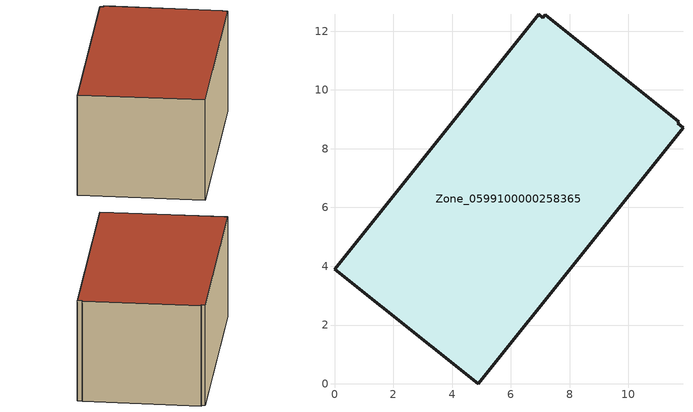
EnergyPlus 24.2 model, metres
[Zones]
Zone_0599100000258365
 floor ground (C_G): 6.94,12.58 7.09,12.46 7.16,12.55 11.71,8.92 11.67,8.86 11.86,8.72 4.89,0 0,3.9 z0.41
 wall outside (C_F): 6.94,12.58 0,3.9 4.89,0 11.86,8.72 11.67,8.86 11.71,8.92 7.16,12.55 7.09,12.46 6.94,12.58 z0.41:5.71
 roof outside (C_R): 7.09,12.46 6.94,12.58 0,3.9 4.89,0 11.86,8.72 11.67,8.86 11.71,8.92 7.16,12.55 z5.71
[BUILDING]
Pand.0599100000258365: North Axis=0; Terrain=City; Loads Convergence Tolerance Value=0.04; Temperature Convergence Tolerance Value=0.4; Solar Distribution=FullExterior; Maximum Number of Warmup Days=25; Minimum Number of Warmup Days=1
[Site:Location]
Rotterdam.The.Hague.AP_ZH_NLD Design_Conditions: Latitude=51.96; Longitude=4.45; Time Zone=1; Elevation=-4.5
[SITE:GROUNDTEMPERATURE:BUILDINGSURFACE]
18, 18, 18, 18, 18, 18, 18, 18, 18, 18, 18, 18
[MATERIAL] Thermal Absorptance=0.9; Solar Absorptance=0.7; Visible Absorptance=0.7
Name | Roughness | Thickness | Conductivity | Density | Specific Heat
G.TC.1975-1991 | MediumSmooth | 0.15 | 0.288461 | 540 | 1210
F.TC.1975-1991 | Rough | 0.3 | 0.230769 | 1920 | 840
R.TC.1975-1991 | MediumRough | 0.2 | 0.153846 | 1500 | 1000
[CONSTRUCTION]
C_G: G.TC.1975-1991
C_F: F.TC.1975-1991
C_R: R.TC.1975-1991
[ZONE]
Zone_0599100000258365: Type=1; Multiplier=1; Ceiling Height=Autocalculate; Volume=Autocalculate; Floor Area=autocalculate; Part of Total Floor Area=Yes
[ZONEINFILTRATION:DESIGNFLOWRATE]
Infil_Zone_0599100000258365: Zone or ZoneList or Space or SpaceList=Zone_0599100000258365; Schedule=AlwaysOn; Design Flow Rate Calculation Method=Flow/Area; Flow Rate per Floor Area=0.003; Constant Term Coefficient=1; Temperature Term Coefficient=0; Velocity Term Coefficient=0; Velocity Squared Term Coefficient=0
[HVACTEMPLATE:ZONE:IDEALLOADSAIRSYSTEM]
Zone_0599100000258365: Maximum Heating Supply Air Temperature=50; Minimum Cooling Supply Air Temperature=13; Maximum Heating Supply Air Humidity Ratio=0.0156; Minimum Cooling Supply Air Humidity Ratio=0.0077; Heating Limit=NoLimit; Cooling Limit=NoLimit; Dehumidification Control Type=ConstantSensibleHeatRatio; Cooling Sensible Heat Ratio=0.7; Dehumidification Setpoint=60; Humidification Control Type=None; Humidification Setpoint=30; Outdoor Air Method=None; Outdoor Air Flow Rate per Person=0.00944; Outdoor Air Flow Rate per Zone Floor Area=0; Outdoor Air Flow Rate per Zone=0; Demand Controlled Ventilation Type=None; Outdoor Air Economizer Type=NoEconomizer; Heat Recovery Type=None; Sensible Heat Recovery Effectiveness=0.7; Latent Heat Recovery Effectiveness=0.65
[ZONECONTROL:THERMOSTAT]
ThermostatControl_Zone_0599100000258365: Zone or ZoneList=Zone_0599100000258365; Control Type Schedule=DualSetpointControlType; Control 1=Thermostat_Zone_0599100000258365; Temperature Difference Between Cutout And Setpoint=0
[THERMOSTATSETPOINT:DUALSETPOINT]
Thermostat_Zone_0599100000258365: Heating Setpoint Temperature Schedule=HeatingSetpoint_Zone_0599100000258365; Cooling Setpoint Temperature Schedule=CoolingSetpoint_Zone_0599100000258365
[SCHEDULE:COMPACT]
HeatingSetpoint_Zone_0599100000258365: Through: 12/31, For: AllDays, Until: 24:00, 21
CoolingSetpoint_Zone_0599100000258365: Through: 12/31, For: AllDays, Until: 24:00, 24
DualSetpointControlType: Through: 12/31, For: AllDays, Until: 24:00, 4
AlwaysOn: Through: 12/31, For: AllDays, Until: 24:00, 1
